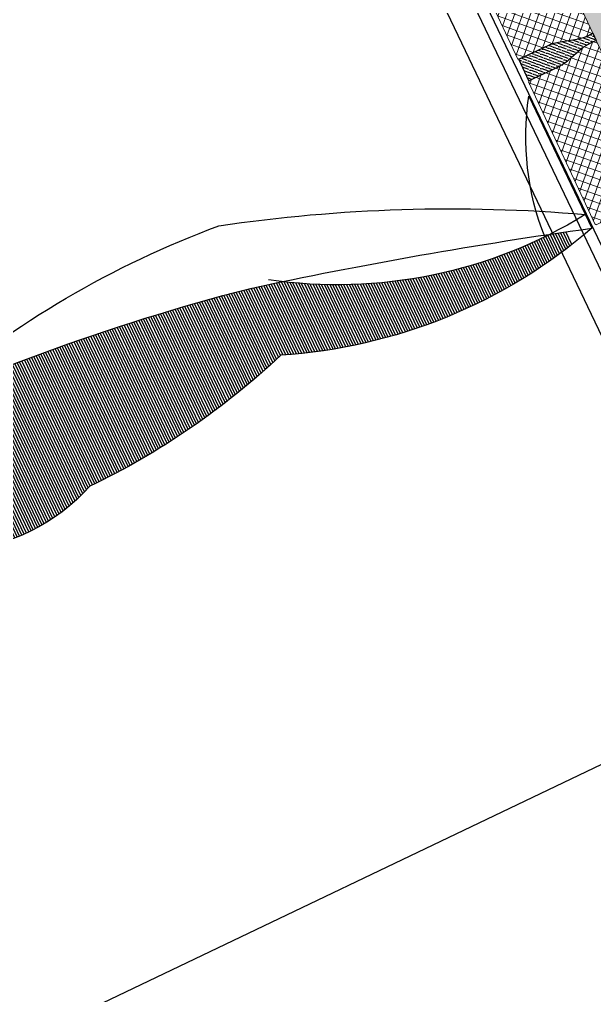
# Model space of a CAD drawing. Header units: metres. Extents: x 679304 to 680626, y 2747329 to 2750056.
# Drawn here: x 679538.747 to 679539.475, y 2747429.749 to 2747430.985 of the extents above; entities that cross this region are included whole.
import ezdxf

# ---------------------------------------------------------------- set-up
doc = ezdxf.new("R2010")
doc.units = ezdxf.units.M
doc.header["$XCLIPFRAME"] = 0
doc.layers.add('-aux', color=50, linetype='Continuous', plot=False)
doc.layers.add('02-L-SEC-View 1', color=7, linetype='Continuous')
for name, color, linetype, lineweight in [('02-L-seccionat', 4, 'Continuous', 5), ('3-TR Formigó', 252, 'Continuous', 0), ('3-TR terra compactada', 45, 'Continuous', 0)]:
    doc.layers.add(name, color=color, linetype=linetype, lineweight=lineweight)
for name, color, linetype, true_color in [('EIT_3 TR sorra', 9, 'Continuous', 0xd8ceb0), ('SL_TREE_ACACIA_PYCNANTHA', 52, 'Continuous', 0xe0e000), ('SL_TREE_BOMBAX_CEIBA', 24, 'Continuous', 0x8f2400), ('SL_TREE_PROSOPIS_CINERARIA', 66, 'Continuous', 0x5f7f00)]:
    doc.layers.add(name, color=color, linetype=linetype, true_color=true_color)
picture_1 = doc.add_image_def('image2.png', size_in_pixel=(716, 586))
picture_2 = doc.add_image_def('image3.png', size_in_pixel=(1135, 973))
picture_3 = doc.add_image_def('image1.png', size_in_pixel=(900, 793))
pattern_1 = [(44.99999999999999, (-22.75397421512753, 1.077320956159383), (-0.0067351920908019, 0.0067351920908019), []), (134.9999999999999, (-22.75397421512753, 1.077320956159383), (-0.0067351920908019, -0.0067351920908019), [])]

# ---------------------------------------------------------------- blocks, each defined once
blk = doc.blocks.new('General Section WaterFalls')
at = {"layer": '3-TR Formigó'}
h = blk.add_hatch(dxfattribs=at)
h.set_pattern_fill('ANSI37', color=256, scale=0.003, angle=-18.27604261022104, style=0)
h.set_pattern_definition(pattern_1)
edge = h.paths.add_edge_path()
edge.add_line((21.79737975308672, -30.09426700905897), (21.79744365754197, -30.08607147954478))
edge.add_arc((21.74902757117525, -30.08569396240637), 0.0484175569431325, -0.4467460378408971, 15.55227315894657)
edge.add_line((21.79567238036543, -30.07271237205714), (21.78988763121033, -30.05192689980563))
edge.add_arc((21.84493994619697, -30.03660544054583), 0.0571445932096191, 179.5532518741258, 195.5522710187067, ccw=False)
edge.add_line((21.78779708966613, -30.03615987650119), (21.78811774770549, -29.99503585272496))
edge.add_line((21.78811774775386, -29.99503585230559), (21.78732056695277, -29.99502963635619))
edge.add_line((21.7873205668293, -29.99502963665873), (21.78732714775209, -29.99418558651871))
edge.add_line((21.78732714802027, -29.99418558645994), (21.58776176565178, -29.99262950328256))
edge.add_line((21.58776176534593, -29.99262950336561), (21.58775518321125, -29.99347355457659))
edge.add_line((21.5877551836893, -29.99347355426289), (21.58695800310112, -29.99346733544142))
edge.add_line((21.58695800229907, -29.9934673353564), (21.58663734426379, -30.03459136060518))
edge.add_arc((21.52949448535219, -30.03414580132812), 0.0571445964023503, -16.44576191960431, -0.4467427766304013, ccw=False)
edge.add_line((21.58430119138211, -30.05032386863604), (21.57819302140064, -30.071016610772))
edge.add_arc((21.62462972151116, -30.08472398808226), 0.0484175516787158, 163.5542356453741, 179.5532547689258)
edge.add_line((21.5762136420235, -30.08434647182003), (21.57614973859862, -30.09254200118409))
edge.add_line((21.57614973839372, -30.09254200174473), (21.79737975243401, -30.0942670095668))
h = blk.add_hatch(dxfattribs=at)
h.set_pattern_fill('ANSI37', color=256, scale=0.003, angle=-18.27604261022104, style=0)
h.set_pattern_definition(pattern_1)
edge = h.paths.add_edge_path()
edge.add_line((21.9023396470584, -30.09508541738615), (21.90240355192034, -30.08688988849667))
edge.add_arc((21.85398745862767, -30.08651237282902), 0.0484175649230996, -0.4467450231167824, 15.55227412958898)
edge.add_line((21.90063227433711, -30.07353077898733), (21.89484752481898, -30.05274530857753))
edge.add_arc((21.94989984016865, -30.03742385143414), 0.057144592462795, 179.5532501677238, 195.5522692723542, ccw=False)
edge.add_line((21.89275698410347, -30.03697828506119), (21.89307764207185, -29.99585426224232))
edge.add_line((21.8930776421912, -29.99585426226258), (21.89228046079783, -29.99584804513678))
edge.add_line((21.89228046033532, -29.99584804521873), (21.89228704250957, -29.99500399500162))
edge.add_line((21.8922870438546, -29.99500399501994), (21.81899147761222, -29.99443248384072))
edge.add_line((21.81899147713557, -29.9944324833341), (21.81898489500088, -29.99527653454507))
edge.add_line((21.81898489454761, -29.99527653586119), (21.81818771314607, -29.99527031579031))
edge.add_line((21.81818771362305, -29.99527031509206), (21.81786705596306, -30.03639434291677))
edge.add_arc((21.76072420878336, -30.03594878106378), 0.0571445841313688, -16.44576432809248, -0.44674519530951784, ccw=False)
edge.add_line((21.81553090177477, -30.05212684767321), (21.80942273260667, -30.07281959105859))
edge.add_arc((21.85585943190381, -30.08652697061189), 0.0484175513567676, 163.5542323495689, 179.5532514948844)
edge.add_line((21.80744335241616, -30.08614945109002), (21.80737944957948, -30.09434498015795))
edge.add_line((21.80737945018336, -30.09434498054907), (21.90233964721727, -30.09508541755347))
at = {"layer": '3-TR terra compactada'}
h = blk.add_hatch(dxfattribs=at)
h.set_pattern_fill('LINE', color=256, scale=0.0075)
h.set_pattern_definition([(360, (-1.593222050461918, -1.450000001117587), (0, 0.0238125), [])])
edge = h.paths.add_edge_path(flags=16)
edge.add_arc((87.91270721703766, -34.89102650922723), 0.0300000000000011, 0, 360)
h.paths.add_polyline_path([(60.86794612370431, -34.06345526850782), (60.86794612370431, -34.8165326055605), (77.28848761087283, -34.81653260439634), (77.28848760994151, -35.96653260430321), (94.02980208816007, -35.96653260337189), (94.02346620196477, -34.53352967253886), (88.77741158520803, -34.42881766473874), (88.7764219455421, -34.4783984052483), (88.67512278445065, -34.85645277681761), (84.06023222394288, -34.76436978625134), (83.96552849235012, -34.41241660504602), (83.95774579746649, -34.38224918977358), (83.95875280490145, -34.33179827523418), (79.98875382728875, -34.25026744417846), (79.98875382775441, -35.78771875007078), (77.43852502759546, -35.78771875007078), (77.43852502852678, -35.43748732609675), (78.61814005719498, -35.43770227907226), (78.05505687510595, -33.4629564518109), (67.10211191978306, -33.3788115279749), (67.01179703883827, -33.17811179091223), (66.85097349714488, -33.17687627975829), (63.56725041614845, -33.15126436809078), (63.56725041707978, -34.70336046814919), (61.01713174395263, -34.70336046768352), (61.0171317444183, -34.35336060426198), (62.10765844490379, -34.35336060402915), (61.58575402200222, -32.50950451311656), (50.68157043308019, -32.42573419259861), (50.59114177431911, -32.2250335814897), (50.42511908290908, -32.2237581287045), (47.14811543934047, -32.19819437991828), (47.14721526950597, -33.38156245509163), (44.99754665372893, -33.38156245509163), (44.99754665279761, -33.03156259073876), (45.56926759378984, -33.03156259120442), (45.14311256445944, -31.55625739693642), (34.2616229839623, -31.47266142093577), (34.17091776337475, -31.2719586850144), (34.00475173024461, -31.27068213094026), (30.72633214015514, -31.24511096207425), (30.72633214108646, -32.37863686797209), (28.57621343620122, -32.37863686820492), (28.57621343526989, -32.02863700361922), (29.14793437626213, -32.02863700361922), (28.72177934786305, -30.55333180958405), (17.8412764519453, -30.4697434140835), (17.68143947003409, -31.50181839196012), (28.27606689184904, -31.50181839149445), (28.27606689091772, -32.61037793336436), (44.44740463607013, -32.61037793196738), (44.44740463700145, -34.06345526920631)])
at = {"layer": 'EIT_3 TR sorra'}
h = blk.add_hatch(dxfattribs=at)
h.set_pattern_fill('ANSI36', color=256, scale=0.001075, angle=-1.014200710252469, style=0, double=1)
h.set_pattern_definition([(43.98579928974752, (-7.911473620217293, -100.0816114170011), (0.0019272751255601, 0.0066038919240475), [0.0085328125000001, -0.0017065625, 0, -0.0017065625])])
edge = h.paths.add_edge_path()
edge.add_line((21.80737942224368, -30.09434847859666), (21.79737972805067, -30.09427050773886))
edge.add_line((21.79737972794101, -30.09427050780505), (21.79744363003937, -30.08607497800289))
edge.add_arc((21.74902754928917, -30.08569745579734), 0.0484175526514965, -0.4467519294583548, 15.55226721044657)
edge.add_line((21.79567235475406, -30.07271587150171), (21.78988760525916, -30.0519303961956))
edge.add_arc((21.84493991639465, -30.03660893905908), 0.0571445892365172, 179.5532512041429, 195.5522703161055, ccw=False)
edge.add_line((21.78779706498608, -30.03616337315179), (21.78811775069222, -29.99503585216252))
edge.add_line((21.78811775008217, -29.99503585183993), (21.81818771457404, -29.99527031846173))
edge.add_line((21.81818771502003, -29.99527031858452), (21.81786702802694, -30.03639784012957))
edge.add_arc((21.76072417432442, -30.03595227794722), 0.0571445909395877, -16.44576407766249, -0.446744938583322, ccw=False)
edge.add_line((21.81553087383509, -30.05213034688495), (21.8094227052866, -30.07282308802296))
edge.add_arc((21.85585939930752, -30.086530466564), 0.0484175462371067, 163.5542325431677, 179.5532516927069)
edge.add_line((21.80744332587346, -30.0861529475078), (21.80737942256321, -30.09434847838092))
edge.add_line((21.80737942224368, -30.09434847859666), (21.79737972805067, -30.09427050773886))
h = blk.add_hatch(dxfattribs=at)
h.set_pattern_fill('ANSI36', color=256, scale=0.001075, angle=-1.014200710252469, style=0, double=1)
h.set_pattern_definition([(62.26184189996857, (51.65618912968785, 217.9220343257766), (-0.0002408934137097, 0.0068751544213446), [0.0085328125000001, -0.0017065625, 0, -0.0017065625])])
h.paths.add_polyline_path([(17.68118957895785, -30.093503233511), (29.07426458550617, -30.18102941382676), (29.07449839450419, -30.15103024290875), (17.68115054583177, -30.06226211832836)])
at = {"layer": '-aux'}
blk.add_lwpolyline([(21.80737942224368, -30.09434847859666), (21.79737972794101, -30.09427050780505), (21.79744362924248, -30.08607497741468, 0.0699225111475427), (21.79567235475406, -30.07271587150171), (21.78988760523498, -30.05193039542064, -0.0699225111480096), (21.78779706498608, -30.03616337315179), (21.78811775008217, -29.99503585183993), (21.81818771502003, -29.99527031858452), (21.81786702712998, -30.03639784036205, -0.0699225111484148), (21.81553087383509, -30.05213034688495), (21.80942270578817, -30.07282308791764, 0.0699225111479849), (21.80744332587346, -30.0861529475078), (21.80737942224368, -30.09434847859666), (21.79737972794101, -30.09427050780505)], format="xyb", dxfattribs=at)
at = {"layer": '02-L-seccionat'}
for points in [[(21.79737975308672, -30.09426700905897), (21.79744365718216, -30.08607147959992, 0.0699225111487571), (21.79567238036543, -30.07271237205714), (21.78988763084635, -30.05192689970136, -0.0699225111482901), (21.78779708966613, -30.03615987650119), (21.78811774775386, -29.99503585230559), (21.7873205668293, -29.99502963665873), (21.78732714802027, -29.99418558645994), (21.58776176534593, -29.99262950336561), (21.5877551836893, -29.99347355426289), (21.58695800229907, -29.9934673353564), (21.58663734514266, -30.03459136048332, -0.0699225111482901), (21.58430119138211, -30.05032386863604), (21.57819302240387, -30.07101661106572, 0.0699225111487571), (21.5762136420235, -30.08434647182003), (21.57614973839372, -30.09254200174473)], [(21.9023396470584, -30.09508541738615), (21.90240355115384, -30.08688988885842, 0.0699225111487571), (21.90063227433711, -30.07353077898733), (21.89484752481803, -30.05274530849419, -0.0699225111482901), (21.89275698410347, -30.03697828506119), (21.8930776421912, -29.99585426226258), (21.89228046033532, -29.99584804521873), (21.8922870438546, -29.99500399501994), (21.81899147713557, -29.9944324833341), (21.81898489454761, -29.99527653586119), (21.81818771362305, -29.99527031509206), (21.81786705600098, -30.03639434278011, -0.0699225111482901), (21.81553090177477, -30.05212684767321), (21.80942273326218, -30.07281959033571, 0.0699225111487571), (21.80744335241616, -30.08614945109002), (21.80737945018336, -30.09434498054907)]]:
    blk.add_lwpolyline(points, format="xyb", close=True, dxfattribs=at)
blk = doc.blocks.new('prospopis cineraria')
image = blk.add_image(picture_1, insert=(-4.000086040761157, 0), size_in_units=(7.410607290773175, 6.065105967029442))
image.dxf.flags = 15
blk = doc.blocks.new('ACACIA_PYCNANTHA_')
image = blk.add_image(picture_3, insert=(-6.431672699195633, 0), size_in_units=(12.86334539839125, 11.334036556582513), dxfattribs=dict(fade=19))
image.set_boundary_path([(-0.5, -0.5), (899.5, 792.4999999999999)])
image.dxf.clipping = 0
image.dxf.flags = 15
blk = doc.blocks.new('p3')
h = blk.add_hatch()
h.set_pattern_fill('LINE', color=251, scale=0.0007695, angle=8.0277e-12)
h.set_pattern_definition([(360, (-2752.726642806957, -1170.594014672468), (-3e-16, 0.0024431625), [])])
edge = h.paths.add_edge_path()
edge.add_ellipse((0.1515460622199498, 1.508412802601014), major_axis=(-0.0058980132982443, 0.1153410131326468), ratio=0.5250305416528613, start_angle=16.31139852762619, end_angle=159.0494681670241)
edge.add_line((0.1212768568566389, 1.413380850359089), (0.1219062204568218, 1.385371608837431))
edge.add_arc((7.005262105304154, 3.08868813245408), 7.09097140265065, -166.1011125316581, -164.6123640308461)
edge.add_arc((37.19652572239738, 1.312669921042015), 37.0281932045374, -179.8366650460956, -178.8956705506944)
edge.add_arc((-1.361374256633553, 0.6098415229971579), 1.536622505865032, -8.196611979246711, -0.403284846094607, ccw=False)
edge.add_arc((-0.924139829671276, 0.4882761999651848), 1.088069208961243, -23.931165706450486, -5.141683446112381, ccw=False)
edge.add_arc((-0.0331064612914815, -0.3286806493915719), 0.3895927932251811, 57.527770827794484, 74.5939694567466, ccw=False)
edge.add_line((0.1760623064938045, 2.651177e-10), (-0.0138186253188906, 1.134595e-10))
edge.add_arc((2.966432353413892, 0.6062656937433532), 3.041291498212908, -194.80056485579485, -168.5013517091469, ccw=False)
edge.add_arc((0.1864758697838624, 1.467360232354621), 0.1811722405253394, -215.01521792783387, -152.31283508596346, ccw=False)
edge.add_arc((0.0890275007309356, 1.564490007177937), 0.051386990133715, 57.13721275718183, 172.3668034525978, ccw=False)
h = blk.add_hatch()
h.set_pattern_fill('LINE', color=251, scale=0.00095, angle=8.0277e-12)
h.set_pattern_definition([(360, (-35.51120373890217, 7.237842313224291), (-4e-16, 0.00301625), [])])
edge = h.paths.add_edge_path()
edge.add_ellipse((0.1086925425906884, 1.512461347219868), major_axis=(-0.0113398357400063, 0.0991406653615096), ratio=0.5506027927990024, start_angle=180.348427294312, end_angle=278.08992704593874, ccw=False)
edge.add_arc((6.401370724972821, 1.684360010993714), 6.286578443680293, -177.5296699959682, -173.0239693110644)
edge.add_arc((-2.466434196570844, 0.9086063937104427), 2.627794142684674, -11.076632739413299, 0.2665047932857192, ccw=False)
edge.add_arc((-5.454550812750767, 1.736110390539352), 5.724177133508778, -13.873073756777387, -13.459628618227327, ccw=False)
edge.add_arc((-5.454551800105036, 1.736110632517693), 5.724178149849377, -17.147178266556523, -13.873073739703273, ccw=False)
edge.add_arc((-5.454550812546131, 1.736110421375315), 5.724177144389962, -17.362961076812326, -17.1471791498206, ccw=False)
edge.add_line((0.0087952944386416, 0.0278793808561204), (-0.006891933868701, 0.0278793811410196))
edge.add_arc((1.451052850907217, 0.4586232619039948), 1.520244481512596, -178.04295495491135, -163.54043820212655, ccw=False)
edge.add_arc((1.48139141638012, 0.575681835468913), 1.558881421128442, -183.86317842487733, -173.777185077868, ccw=False)
edge.add_arc((-8.275089107166423, 1.211107332217352), 8.218274669317523, -3.700370408340066, -2.459203352887799)
edge.add_arc((4.584031336955831, 0.3167357286297374), 4.679876306511838, 167.9326173577677, 173.3525467315613, ccw=False)
edge.add_arc((0.1950220176081529, 1.2291067827814), 0.1987367896136695, 111.98422571423961, 160.5999622837004, ccw=False)
blk.add_lwpolyline([(0.1169115737507127, 1.607653664336567, 0.3260248130303531), (0.1206345517966838, 1.413395684774513, 0.0196623613257242), (0.161331520469048, 0.9208292347827864, -0.1229432710303427), (0.0703918187628006, 0.0469130800834137, -0.0746032841151034), (0.1760623064938045, 2.651177e-10), (-0.0138186227668484, -2.09184e-11, -0.1152583173930992), (0.0260482603021046, 1.383179695136277, -0.2806277897099141), (0.038095863019862, 1.571315774870981, -0.4970482373174035), (0.1169115737507127, 1.607653664336567, 0.6872938659938757)], format="xyb")
blk = doc.blocks.new('A$C5aac3c2e')
blk.add_line((-185.3287445001115, 7.93534e-11), (0, 0))
for centre, radius, start, end in [((2596.246523687973, 956.4277847541912), 2766.099097561721, 179.7334952261364, 191.0766327588706), ((-202.1366416938617, 808.7249271551433), 241.3501730589512, 337.1821562516725, 22.16981843028077), ((1029.45720115229, 535.9234781910735), 1241.118630623557, 165.3413843582491, 185.1234726647187), ((-930.0717411642617, 715.1286867271738), 950.3977925524669, 342.2255438690811, 0), ((1716.106509892561, 1019.19800896102), 2012.501141980969, 197.1700966442707, 210.4265579933116), ((5741.632446465089, 1827.484592716266), 6025.44961699258, 193.4596283253075, 197.6555749903915), ((-645.7097724257837, 175.1930260367326), 669.0543375377403, 344.8200351980483, 21.92380368272599), ((-614.8771693984963, 63.45860202948575), 599.0169915102596, 353.9187943393814, 33.93467760893233), ((8.505317638722772, -286.6413799900595), 346.0273462717843, 93.90067828368538, 124.0675399139869)]:
    blk.add_arc(centre, radius, start, end)
blk = doc.blocks.new('A$Ca85af6e3')
h = blk.add_hatch()
h.set_pattern_fill('LINE', color=251)
h.set_pattern_definition([(0, (-35335.08440668798, 7618.781380179147), (0, 3.174999999999999), [])])
edge = h.paths.add_edge_path()
edge.add_ellipse((70.91554225331492, 1592.064575566209), major_axis=(11.93666923723522, 104.3585951131199), ratio=0.5506027927990024, start_angle=81.91007295408176, end_angle=179.6515727056369)
edge.add_arc((-6552.956222560995, 1773.010541866361), 6617.450988442735, 353.0239692677673, 357.52966995267104, ccw=False)
edge.add_arc((2781.575268187735, 956.4277847538916), 2766.099097561718, 179.7334952261403, 191.076632758839)
edge.add_arc((5926.961190964881, 1827.484592715849), 6025.44961699257, 193.4596283253005, 193.8730734638505)
edge.add_arc((-429.5484248987413, 63.45860202919812), 599.0169915102613, -1.1900368473059189, 32.21028888170912, ccw=False)
edge.add_arc((5926.961190964888, 1827.484592715815), 6025.44961699257, 197.147178570551, 197.3629604975427)
edge.add_line((176.0705408885478, 29.34671764049745), (192.5834128403585, 29.34671764049745))
edge.add_arc((-460.3810279260142, 175.1930260364252), 669.0543375377407, 347.4090708890631, 381.9238036826929)
edge.add_arc((-744.7429966644922, 715.1286867268573), 950.3977925524678, 342.2255438690799, 359.9999999999976)
edge.add_arc((-16.80789719409222, 808.7249271548362), 241.3501730589517, 337.1821562516512, 382.1698184303085)
edge.add_arc((-725.8816696663489, 1073.439194002921), 948.6083617405131, 349.4527021251008, 377.7910819871251)
edge.add_arc((-19.95758822909556, 1293.796615236421), 209.1966206430407, 19.4000376960265, 68.015774265954)
blk.add_blockref('A$C5aac3c2e', (185.3287444997695, -3.101377e-10))

msp = doc.modelspace()

# ---------------------------------------------------------------- block references
at = {"rotation": 115.5575828871377}
msp.add_blockref('General Section WaterFalls', (679521.7318272467, 2747398.310749386), dxfattribs=at)
at = {"layer": '02-L-SEC-View 1', "rotation": 115.5575828891013}
msp.add_blockref('p3', (679539.1523067415, 2747431.392459322), dxfattribs=at)
at = {"layer": '02-L-SEC-View 1', "ltscale": 2, "xscale": -0.001, "yscale": 0.001, "zscale": 0.001, "rotation": 115.5575828891012}
msp.add_blockref('A$Ca85af6e3', (679539.3921752982, 2747430.887935715, -1.86614491e-06), dxfattribs=at)
at = {"layer": 'SL_TREE_ACACIA_PYCNANTHA', "xscale": 0.8700474769190634, "yscale": 0.8700474769190634, "zscale": 0.8700474769190634, "rotation": 115.5482287746755}
msp.add_blockref('ACACIA_PYCNANTHA_', (679539.7284672408, 2747430.154267805), dxfattribs=at)
at = {"layer": 'SL_TREE_PROSOPIS_CINERARIA', "rotation": 115.5482287746755}
msp.add_blockref('prospopis cineraria', (679538.0145163292, 2747433.772829547), dxfattribs=at)

# ---------------------------------------------------------------- pictures from other files: only their frames are drawn
at = {"layer": 'SL_TREE_BOMBAX_CEIBA'}
image = msp.add_image(picture_2, insert=(679543.100386606, 2747423.020041606), size_in_units=(12.70678648439029, 10.893130616133703), rotation=115.54822877467521, dxfattribs=dict(at, fade=53))
image.set_boundary_path([(-0.5, -0.5), (1134.5, 972.4999999999999)])
image.dxf.clipping = 0
image.dxf.flags = 15

doc.saveas('drawing.dxf')
